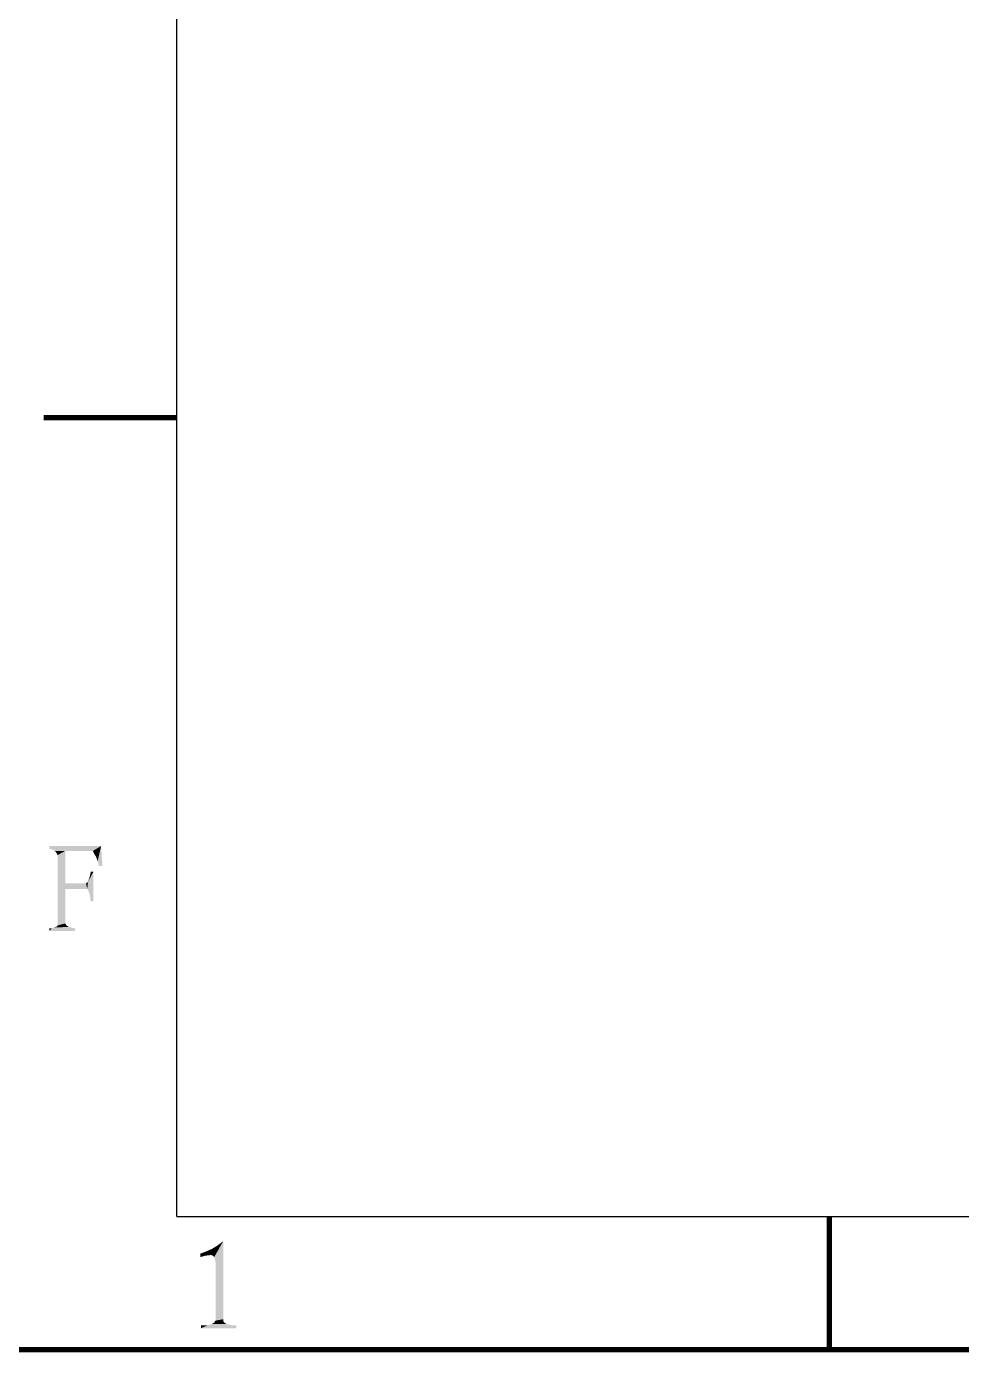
# Model space of a CAD drawing. Header units: millimetres. Extents: x 336 to 634, y 189 to 399.
# Drawn here: x 355.9 to 391.01, y 189.08 to 238.86 of the extents above; entities that cross this region are included whole.
import ezdxf

# ---------------------------------------------------------------- set-up
doc = ezdxf.new("R2010")
doc.units = ezdxf.units.MM

msp = doc.modelspace()

# ---------------------------------------------------------------- linework, layer by layer
at = {"color": 7, "linetype": 'Continuous'}
for q in [(361.54993, 394.17685), (628.54993, 194.17685)]:
    msp.add_line((361.54993, 194.17685), q, dxfattribs=at)
at = {"color": 7, "linetype": 'Continuous', "const_width": 0.2}
for points in [[(361.54993, 224.17685), (356.54993, 224.17685)], [(386.04993, 194.17685), (386.04993, 189.17685)]]:
    msp.add_lwpolyline(points, dxfattribs=at)
at = {"color": 3, "linetype": 'Continuous', "const_width": 0.2}
msp.add_lwpolyline([(336.54993, 189.17685), (633.54993, 189.17685)], dxfattribs=at)
at = {"color": 3, "linetype": 'Continuous'}
for points in [[(358.70452, 208.08789), (356.76007, 207.98418), (356.76007, 208.08789)], [(356.86378, 207.95825), (356.76007, 207.98418), (358.70452, 208.08789)], [(356.96748, 207.9064), (356.86378, 207.95825), (358.70452, 208.08789)], [(357.35637, 207.9064), (356.96748, 207.9064), (358.70452, 208.08789)], [(358.3934, 207.9064), (357.35637, 207.9064), (358.70452, 208.08789)], [(358.44526, 207.8027), (358.3934, 207.9064), (358.70452, 208.08789)], [(358.52303, 207.67307), (358.44526, 207.8027), (358.70452, 208.08789)], [(358.57489, 207.51751), (358.52303, 207.67307), (358.70452, 208.08789)], [(358.62674, 207.33603), (358.57489, 207.51751), (358.70452, 208.08789)], [(358.62674, 207.33603), (358.70452, 208.08789), (358.75637, 207.33603)], [(357.35637, 207.9064), (357.01933, 207.85455), (356.96748, 207.9064)], [(357.07118, 207.75085), (357.01933, 207.85455), (357.35637, 207.9064)], [(357.07118, 207.75085), (357.35637, 207.9064), (357.35637, 206.68788)], [(357.35637, 206.68788), (357.07118, 205.1064), (357.07118, 207.75085)], [(358.186, 206.48048), (358.21192, 206.73974), (358.41933, 207.12863)], [(358.21192, 206.42862), (358.186, 206.48048), (358.41933, 207.12863)], [(358.21192, 206.73974), (358.23785, 206.81751), (358.41933, 207.12863)], [(358.26378, 206.32492), (358.21192, 206.42862), (358.41933, 207.12863)], [(358.23785, 206.81751), (358.2897, 206.97307), (358.41933, 207.12863)], [(358.2897, 206.19529), (358.26378, 206.32492), (358.41933, 207.12863)], [(358.41933, 207.12863), (358.2897, 206.97307), (358.31563, 207.12863)], [(358.31563, 206.01381), (358.2897, 206.19529), (358.41933, 207.12863)], [(358.31563, 206.01381), (358.41933, 207.12863), (358.41933, 206.01381)], [(357.35637, 206.68788), (357.35637, 206.48048), (357.07118, 205.1064)], [(358.186, 206.48048), (357.35637, 206.48048), (358.13415, 206.68788)], [(357.35637, 206.68788), (358.13415, 206.68788), (357.35637, 206.48048)], [(358.186, 206.48048), (358.13415, 206.68788), (358.21192, 206.73974)], [(357.35637, 206.48048), (357.35637, 205.18418), (357.07118, 205.1064)], [(357.40822, 205.1064), (357.01933, 205.05455), (357.07118, 205.1064)], [(357.01933, 205.05455), (357.40822, 205.1064), (357.486, 205.05455)], [(357.07118, 205.1064), (357.35637, 205.18418), (357.40822, 205.1064)], [(356.86378, 205.0027), (357.71933, 205.0027), (356.76007, 204.899)], [(356.86378, 205.0027), (356.76007, 204.899), (356.76007, 205.0027)], [(356.76007, 204.899), (357.71933, 205.0027), (357.71933, 204.899)], [(357.5897, 205.02862), (356.86378, 205.0027), (356.94155, 205.02862)], [(356.86378, 205.0027), (357.5897, 205.02862), (357.71933, 205.0027)], [(357.486, 205.05455), (356.94155, 205.02862), (357.01933, 205.05455)], [(356.94155, 205.02862), (357.486, 205.05455), (357.5897, 205.02862)], [(362.82354, 192.73593), (363.0828, 193.0989), (363.29021, 193.25445)], [(362.90132, 192.71001), (362.82354, 192.73593), (363.29021, 193.25445)], [(362.95317, 192.65816), (362.90132, 192.71001), (363.29021, 193.25445)], [(362.97909, 192.58038), (362.95317, 192.65816), (363.29021, 193.25445)], [(363.00502, 192.45075), (362.97909, 192.58038), (363.29021, 193.25445)], [(363.00502, 192.45075), (363.29021, 193.25445), (363.29021, 190.32482)], [(362.82354, 192.73593), (362.43465, 192.78779), (362.64206, 192.86556)], [(362.43465, 192.78779), (362.82354, 192.73593), (362.61613, 192.71001)], [(362.61613, 192.71001), (362.43465, 192.65816), (362.43465, 192.78779)], [(362.82354, 192.73593), (362.64206, 192.86556), (362.87539, 192.96927)], [(362.82354, 192.73593), (362.87539, 192.96927), (363.0828, 193.0989)], [(363.29021, 190.32482), (363.00502, 190.27297), (363.00502, 192.45075)], [(363.36798, 190.16927), (362.84947, 190.14334), (362.90132, 190.16927)], [(362.84947, 190.14334), (363.36798, 190.16927), (363.41984, 190.14334)], [(362.90132, 190.16927), (362.95317, 190.19519), (363.31613, 190.22112)], [(362.90132, 190.16927), (363.31613, 190.22112), (363.36798, 190.16927)], [(363.31613, 190.22112), (362.95317, 190.19519), (362.97909, 190.24705)], [(363.29021, 190.27297), (362.97909, 190.24705), (363.00502, 190.27297)], [(362.97909, 190.24705), (363.29021, 190.27297), (363.31613, 190.22112)], [(363.00502, 190.27297), (363.29021, 190.32482), (363.29021, 190.27297)], [(363.67909, 190.09149), (363.7828, 190.09149), (362.46058, 189.98779)], [(362.69391, 190.09149), (363.67909, 190.09149), (362.46058, 189.98779)], [(362.59021, 190.09149), (362.69391, 190.09149), (362.46058, 189.98779)], [(362.59021, 190.09149), (362.46058, 189.98779), (362.46058, 190.09149)], [(362.46058, 189.98779), (363.7828, 190.09149), (363.7828, 189.98779)], [(363.49761, 190.11742), (363.57539, 190.11742), (362.69391, 190.09149)], [(363.49761, 190.11742), (362.69391, 190.09149), (362.77169, 190.11742)], [(362.69391, 190.09149), (363.57539, 190.11742), (363.67909, 190.09149)], [(363.41984, 190.14334), (362.77169, 190.11742), (362.84947, 190.14334)], [(362.77169, 190.11742), (363.41984, 190.14334), (363.49761, 190.11742)]]:
    msp.add_solid(points, dxfattribs=at)

doc.saveas('drawing.dxf')
